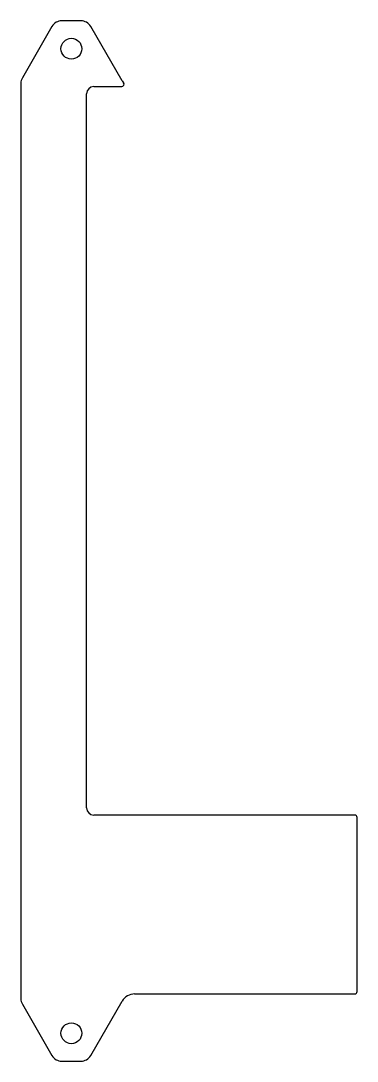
# Model space of a CAD drawing. Header units: millimetres. Extents: x -79 to -43, y -55 to 55.
import ezdxf

# ---------------------------------------------------------------- set-up
doc = ezdxf.new("R2010")
doc.units = ezdxf.units.MM

msp = doc.modelspace()

# ---------------------------------------------------------------- linework, layer by layer
at = {"color": 7, "linetype": 'Continuous', "lineweight": 25}
for p, q in [((-72.41, 54.95), (-74.43, 54.95)), ((-75.47, 54.35), (-78.6, 48.93)), ((-68.05, 48.6), (-71.37, 54.35)), ((-78.76, 48.33), (-78.76, -48.33)), ((-71.06, 48), (-68.11, 48)), ((-71.81, -28.2), (-71.81, 47.25)), ((-43.49, -28.95), (-71.06, -28.95)), ((-43.24, -47.6), (-43.24, -29.2)), ((-66.75, -47.85), (-43.49, -47.85)), ((-78.6, -48.93), (-75.47, -54.35)), ((-71.37, -54.35), (-68.05, -48.6)), ((-74.43, -54.95), (-72.41, -54.95))]:
    msp.add_line(p, q, dxfattribs=at)
for centre in [(-73.42, 52), (-73.42, -52)]:
    msp.add_circle(centre, 1.1, dxfattribs=at)
for centre, radius, start, end in [((-74.43, 53.75), 1.2, 90, 150), ((-72.41, 53.75), 1.2, 30, 90), ((-77.56, 48.33), 1.2, 150, 180), ((-68.11, 48.25), 0.25, 270, 38.9448), ((-66.75, 49.35), 1.5, 210, 218.9448), ((-71.06, 47.25), 0.75, 90, 180), ((-71.06, -28.2), 0.75, 180, 270), ((-43.49, -29.2), 0.25, 0, 90), ((-77.56, -48.33), 1.2, 180, 210), ((-66.75, -49.35), 1.5, 90, 150), ((-43.49, -47.6), 0.25, 270, 0), ((-74.43, -53.75), 1.2, 210, 270), ((-72.41, -53.75), 1.2, 270, 330)]:
    msp.add_arc(centre, radius, start, end, dxfattribs=at)

doc.saveas('drawing.dxf')
